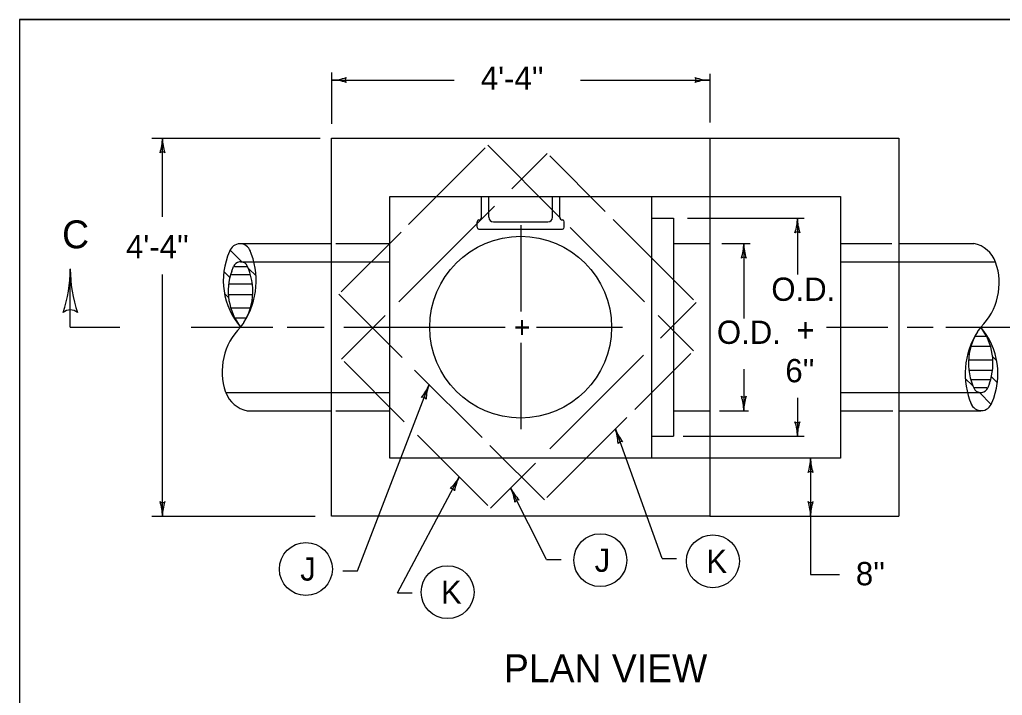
# Model space of a CAD drawing. Extents: x 1007 to 1035.5, y 1000.5 to 1021.5.
# Drawn here: x 1007 to 1015.45, y 1015.69 to 1021.5 of the extents above; entities that cross this region are included whole.
import ezdxf

# ---------------------------------------------------------------- set-up
doc = ezdxf.new("R2010")
doc.units = 0
for name, color, linetype in [('Level 1', 7, 'Continuous'), ('Level 10', 7, 'Continuous'), ('Level 11', 7, 'Continuous')]:
    doc.layers.add(name, color=color, linetype=linetype)

msp = doc.modelspace()

# ---------------------------------------------------------------- linework, layer by layer
at = {"layer": 'Level 1'}
for p, q in [((1009.682, 1021.0443), (1009.682, 1020.6052)), ((1012.932, 1021.0333), (1012.932, 1020.6161)), ((1009.682, 1020.9811), (1010.7355, 1020.9811)), ((1011.8218, 1020.9811), (1012.932, 1020.9811)), ((1008.1352, 1020.4811), (1009.5835, 1020.4811)), ((1008.2277, 1019.8038), (1008.2277, 1020.4811)), ((1009.682, 1020.4811), (1012.932, 1020.4811)), ((1009.682, 1017.2311), (1009.682, 1020.4811)), ((1011.6471, 1019.7976), (1011.0245, 1020.4201)), ((1012.932, 1020.4811), (1012.932, 1017.2311)), ((1012.932, 1020.4811), (1014.557, 1020.4811)), ((1014.557, 1020.4811), (1014.557, 1017.2311)), ((1010.3428, 1019.7384), (1011.0025, 1020.3981)), ((1011.2311, 1020.0468), (1011.5345, 1020.3501)), ((1012.0344, 1019.8502), (1011.5565, 1020.3281)), ((1010.182, 1019.981), (1014.0569, 1019.981)), ((1010.182, 1017.7311), (1010.182, 1019.981)), ((1010.2588, 1019.0744), (1011.0815, 1019.8972)), ((1010.971, 1019.8013), (1010.971, 1019.981)), ((1011.0335, 1019.8013), (1011.0335, 1019.981)), ((1011.5804, 1019.8013), (1011.5804, 1019.981)), ((1011.6429, 1019.8013), (1011.6429, 1019.981)), ((1012.4319, 1019.981), (1012.4319, 1017.7311)), ((1014.0569, 1019.981), (1014.0569, 1017.7311)), ((1010.932, 1019.7154), (1010.932, 1019.7623)), ((1011.0726, 1019.7623), (1011.5413, 1019.7623)), ((1011.307, 1019.7326), (1011.307, 1018.9908)), ((1011.682, 1019.7154), (1011.682, 1019.7623)), ((1012.794, 1019.0906), (1012.1021, 1019.7825)), ((1012.4319, 1019.7936), (1012.6195, 1019.7936)), ((1012.6195, 1019.7936), (1012.6195, 1017.9186)), ((1012.7398, 1019.7936), (1013.7447, 1019.7936)), ((1013.6858, 1019.7936), (1013.6858, 1019.3085)), ((1009.7651, 1019.1606), (1010.2788, 1019.6743)), ((1010.9476, 1019.6998), (1011.6663, 1019.6998)), ((1012.3701, 1019.0745), (1011.7325, 1019.7121)), ((1008.8991, 1019.5748), (1009.682, 1019.5748)), ((1009.7175, 1019.5748), (1010.182, 1019.5748)), ((1012.6195, 1019.5748), (1012.932, 1019.5748)), ((1013.0374, 1019.5748), (1013.2789, 1019.5748)), ((1013.225, 1019.5748), (1013.225, 1018.931)), ((1014.0569, 1019.5748), (1014.4988, 1019.5748)), ((1014.557, 1019.5748), (1015.2039, 1019.5748)), ((1008.9106, 1019.4178), (1008.8088, 1019.5195)), ((1008.8991, 1019.4186), (1010.182, 1019.4186)), ((1014.0569, 1019.4186), (1015.3888, 1019.4186)), ((1007.4354, 1018.8561), (1007.4354, 1019.3561)), ((1008.2277, 1017.2311), (1008.2277, 1019.3098)), ((1008.8077, 1019.2838), (1008.7559, 1019.3357)), ((1008.8232, 1019.3369), (1008.8377, 1019.3777)), ((1008.8478, 1019.3769), (1008.9607, 1019.3769)), ((1009.032, 1019.2964), (1008.9673, 1019.3611)), ((1008.7995, 1019.2286), (1009.0009, 1019.2286)), ((1008.979, 1019.3055), (1008.8154, 1019.3055)), ((1008.7973, 1019.1082), (1008.7612, 1019.1443)), ((1008.7995, 1019.1382), (1009.0047, 1019.1382)), ((1010.2875, 1018.5942), (1009.743, 1019.1386)), ((1009.0098, 1019.0818), (1008.9994, 1019.0922)), ((1012.5088, 1018.7614), (1012.816, 1019.0686)), ((1008.8142, 1019.0234), (1008.9827, 1019.0234)), ((1008.8478, 1018.9355), (1008.9484, 1018.9355)), ((1009.7666, 1018.5823), (1010.1412, 1018.9569)), ((1012.7923, 1018.6523), (1012.4877, 1018.957)), ((1007.4354, 1018.8561), (1007.8609, 1018.8561)), ((1008.4753, 1018.8561), (1009.1775, 1018.8561)), ((1009.2983, 1018.8561), (1009.6164, 1018.8561)), ((1009.7864, 1018.8561), (1011.1723, 1018.8561)), ((1011.4418, 1018.8561), (1012.1835, 1018.8561)), ((1013.9358, 1018.8561), (1014.4641, 1018.8561)), ((1014.6302, 1018.8561), (1014.8517, 1018.8561)), ((1014.9623, 1018.8561), (1015.5593, 1018.8561)), ((1011.307, 1018.7213), (1011.307, 1017.9796)), ((1015.3132, 1018.7767), (1015.2125, 1018.7767)), ((1012.2883, 1018.1483), (1012.7703, 1018.6303)), ((1015.1512, 1018.6304), (1015.1615, 1018.62)), ((1015.3468, 1018.6888), (1015.1783, 1018.6888)), ((1010.3062, 1018.0428), (1009.7888, 1018.5603)), ((1011.5578, 1017.8104), (1012.3628, 1018.6154)), ((1015.3614, 1018.574), (1015.1563, 1018.574)), ((1015.3637, 1018.604), (1015.3998, 1018.5679)), ((1010.9749, 1017.9068), (1010.3943, 1018.4873)), ((1013.225, 1018.4948), (1013.225, 1018.1373)), ((1015.3614, 1018.4836), (1015.16, 1018.4836)), ((1015.1289, 1018.4158), (1015.1936, 1018.3511)), ((1015.1819, 1018.4067), (1015.3455, 1018.4067)), ((1015.3533, 1018.4283), (1015.405, 1018.3765)), ((1008.7721, 1018.2936), (1010.182, 1018.2936)), ((1009.9045, 1016.7615), (1010.5196, 1018.3621)), ((1014.0569, 1018.2936), (1015.2618, 1018.2936)), ((1015.3132, 1018.3353), (1015.2003, 1018.3353)), ((1015.2503, 1018.2943), (1015.3521, 1018.1927)), ((1015.3378, 1018.3753), (1015.3233, 1018.3345)), ((1013.6858, 1018.2491), (1013.6858, 1017.9186)), ((1008.957, 1018.1373), (1009.682, 1018.1373)), ((1009.7175, 1018.1373), (1010.182, 1018.1373)), ((1012.6195, 1018.1373), (1012.932, 1018.1373)), ((1013.0167, 1018.1373), (1013.2643, 1018.1373)), ((1014.0569, 1018.1373), (1014.5049, 1018.1373)), ((1014.557, 1018.1373), (1015.2618, 1018.1373)), ((1011.533, 1017.3928), (1012.2207, 1018.0807)), ((1012.5225, 1016.8677), (1012.1212, 1017.9811)), ((1011.0261, 1017.3228), (1010.4202, 1017.9288)), ((1012.4319, 1017.9186), (1012.6195, 1017.9186)), ((1012.7053, 1017.9186), (1013.7447, 1017.9186)), ((1011.5108, 1017.3708), (1011.0426, 1017.839)), ((1014.0569, 1017.7311), (1010.182, 1017.7311)), ((1013.7992, 1017.7311), (1013.7992, 1016.7311)), ((1011.0483, 1017.3008), (1011.4332, 1017.6858)), ((1010.2493, 1016.5719), (1010.7792, 1017.5698)), ((1011.5298, 1016.8601), (1011.22, 1017.4726)), ((1008.1352, 1017.2311), (1009.5396, 1017.2311)), ((1012.932, 1017.2311), (1009.682, 1017.2311)), ((1012.932, 1017.2311), (1014.557, 1017.2311)), ((1011.5298, 1016.8601), (1011.6548, 1016.8601)), ((1012.5225, 1016.8677), (1012.6475, 1016.8677)), ((1009.7795, 1016.7615), (1009.9045, 1016.7615)), ((1013.7992, 1016.7311), (1014.0492, 1016.7311)), ((1010.2493, 1016.5719), (1010.3743, 1016.5719))]:
    msp.add_line(p, q, dxfattribs=at)
for centre, radius in [((1011.307, 1018.8561), 0.7813), ((1011.9917, 1016.8529), 0.2274), ((1012.9594, 1016.8437), 0.2274), ((1009.4608, 1016.7772), 0.2274), ((1010.6787, 1016.5783), 0.2274)]:
    msp.add_circle(centre, radius, dxfattribs=at)
for centre, radius, start, end in [((1009.682, 1021.372), 0.3909, 270, 288.66878), ((1009.8307, 1020.981), 0.0313, 138.7746, 220.89129), ((1012.7833, 1020.9811), 0.0313, 318.7746, 40.89129), ((1012.932, 1021.372), 0.3909, 251.34716, 269.99389), ((1009.682, 1021.372), 0.3909, 269.98778, 270), ((1009.682, 1020.5901), 0.3909, 71.34716, 89.99389), ((1012.932, 1020.5901), 0.3909, 90, 108.66878), ((1012.932, 1020.5901), 0.3909, 89.98778, 90), ((1007.8367, 1020.4811), 0.3909, 341.34716, 359.99389), ((1008.6186, 1020.4811), 0.3909, 179.98778, 180), ((1008.6186, 1020.4811), 0.3909, 180, 198.66878), ((1008.2276, 1020.3324), 0.0313, 48.7746, 130.89129), ((1010.9476, 1019.7623), 0.0156, 90, 180), ((1010.9476, 1019.8013), 0.0234, 270, 0), ((1011.0726, 1019.8013), 0.0391, 180, 270), ((1011.5413, 1019.8013), 0.0391, 270, 0), ((1011.6663, 1019.8013), 0.0234, 180, 270), ((1011.6663, 1019.7623), 0.0156, 0, 90), ((1013.2949, 1019.7936), 0.3909, 341.34716, 359.99389), ((1014.0768, 1019.7936), 0.3909, 179.98778, 180), ((1014.0768, 1019.7936), 0.3909, 180, 198.66878), ((1010.9476, 1019.7154), 0.0156, 180, 270), ((1011.6663, 1019.7154), 0.0156, 270, 0), ((1013.6858, 1019.6449), 0.0313, 48.7746, 130.89129), ((1008.8941, 1019.4789), 0.0945, 19.60096, 162.86449), ((1012.8341, 1019.5748), 0.3909, 341.34716, 359.99389), ((1013.6159, 1019.5748), 0.3909, 180, 198.66878), ((1013.6159, 1019.5748), 0.3909, 179.98778, 180), ((1015.1553, 1019.3297), 0.2499, 19.91146, 78.78473), ((1009.3664, 1019.2568), 0.6156, 156.04827, 220.60934), ((1008.3668, 1019.257), 0.6664, 327.25312, 23.28934), ((1008.8991, 1019.3507), 0.067, 40.04429, 156.26229), ((1008.4978, 1019.1658), 0.5069, 322.33832, 26.66502), ((1013.225, 1019.4261), 0.0313, 48.7746, 130.89129), ((1014.8836, 1019.2371), 0.5369, 314.79507, 19.31762), ((1006.2635, 1019.3561), 1.1719, 341.34716, 359.99389), ((1008.6073, 1019.3561), 1.1719, 179.98778, 180), ((1008.6073, 1019.3561), 1.1719, 180, 198.66878), ((1009.3003, 1019.1658), 0.5069, 160.26767, 217.66546), ((1007.4353, 1018.9105), 0.0938, 48.7746, 130.89129), ((1009.2773, 1018.4751), 0.5369, 134.79507, 199.31762), ((1015.7941, 1018.4551), 0.6664, 147.25312, 203.28934), ((1015.6631, 1018.5464), 0.5069, 142.33832, 206.66502), ((1014.7945, 1018.4554), 0.6156, 336.04827, 40.60934), ((1014.8606, 1018.5464), 0.5069, 340.26767, 37.66546), ((1009.0056, 1018.3825), 0.2499, 200.84917, 258.78473), ((1010.1547, 1018.5023), 0.3909, 320.32604, 338.97277), ((1010.8845, 1018.2218), 0.3909, 158.97888, 177.64767), ((1010.8845, 1018.2218), 0.3909, 158.96666, 158.97888), ((1015.2619, 1018.3615), 0.067, 220.04429, 336.26229), ((1010.4662, 1018.2233), 0.0313, 27.75348, 109.87018), ((1013.225, 1018.286), 0.0313, 228.7746, 310.89129), ((1012.8341, 1018.1373), 0.3909, 0, 18.66878), ((1013.6159, 1018.1373), 0.3909, 161.34716, 179.99389), ((1012.8341, 1018.1373), 0.3909, 359.98778, 0), ((1015.2668, 1018.2333), 0.0945, 199.60096, 342.86449), ((1013.6859, 1018.0672), 0.0313, 228.7746, 310.89129), ((1013.2949, 1017.9186), 0.3909, 0, 18.66878), ((1014.0768, 1017.9186), 0.3909, 161.34716, 179.99389), ((1012.4889, 1018.1136), 0.3909, 199.80958, 199.8218), ((1012.4889, 1018.1136), 0.3909, 199.8218, 218.49059), ((1011.7534, 1017.8485), 0.3909, 1.16896, 19.81569), ((1012.1715, 1017.8412), 0.0313, 68.5964, 150.71309), ((1013.2949, 1017.9186), 0.3909, 359.98778, 0), ((1013.4082, 1017.7311), 0.3909, 341.34716, 359.99389), ((1014.1901, 1017.7311), 0.3909, 179.98778, 180), ((1014.1901, 1017.7311), 0.3909, 180, 198.66878), ((1010.4339, 1017.7531), 0.3909, 313.37958, 332.02631), ((1011.1244, 1017.3864), 0.3909, 152.03242, 170.70121), ((1011.1244, 1017.3864), 0.3909, 152.0202, 152.03242), ((1013.7991, 1017.5824), 0.0313, 48.7746, 130.89129), ((1010.7094, 1017.4385), 0.0313, 20.80702, 102.92371), ((1011.5688, 1017.649), 0.3909, 206.82036, 206.83258), ((1011.5688, 1017.649), 0.3909, 206.83258, 225.50137), ((1010.8712, 1017.2961), 0.3909, 8.17974, 26.82647), ((1011.2871, 1017.3399), 0.0313, 75.60718, 157.72388), ((1008.2277, 1017.3797), 0.0313, 228.7746, 310.89129), ((1007.8367, 1017.2311), 0.3909, 0, 18.66878), ((1008.6186, 1017.2311), 0.3909, 161.34716, 179.99389), ((1013.7992, 1017.3797), 0.0313, 228.7746, 310.89129), ((1013.4082, 1017.2311), 0.3909, 0, 18.66878), ((1014.1901, 1017.2311), 0.3909, 161.34716, 179.99389), ((1007.8367, 1017.2311), 0.3909, 359.98778, 0), ((1013.4082, 1017.2311), 0.3909, 359.98778, 0)]:
    msp.add_arc(centre, radius, start, end, dxfattribs=at)
at = {"layer": 'Level 10'}
for q in [(1035.5, 1021.5), (1007, 1000.5)]:
    msp.add_line((1007, 1021.5), q, dxfattribs=at)
at = {"layer": 'Level 11'}
msp.add_lwpolyline([(1007, 1000.5), (1035.5, 1000.5), (1035.5, 1021.5), (1007, 1021.5)], close=True, dxfattribs=at)

# ---------------------------------------------------------------- texts
at = {"layer": 'Level 1'}
for s, height, p in [("4'-4''", 0.2, (1010.9648, 1020.8967)), ('C', 0.24, (1007.3649, 1019.5342)), ("4'-4''", 0.2, (1007.9145, 1019.4477)), ('O.D.', 0.2, (1013.4619, 1019.0826)), ('+', 0.18, (1011.2489, 1018.7661)), ('O.D.', 0.2, (1012.9937, 1018.7126)), ('+', 0.2, (1013.6768, 1018.7326)), ("6''", 0.2, (1013.5823, 1018.3826)), ('J', 0.2, (1011.9428, 1016.7529)), ('K', 0.2, (1012.9028, 1016.7437)), ('J', 0.2, (1009.412, 1016.6772)), ("8''", 0.2, (1014.1885, 1016.6373)), ('K', 0.2, (1010.622, 1016.4783)), ('PLAN VIEW', 0.24, (1011.1633, 1015.804))]:
    msp.add_text(s, height=height, dxfattribs=at).set_placement(p)

doc.saveas('drawing.dxf')
